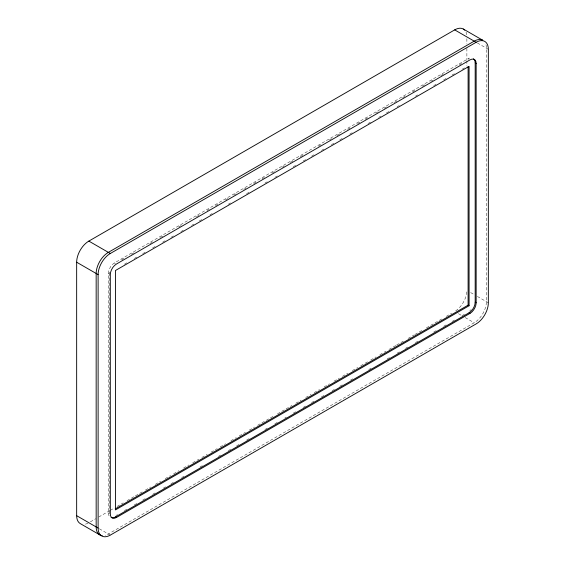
<?xml version="1.0" encoding="UTF-8"?>
<svg xmlns="http://www.w3.org/2000/svg" width="565" height="565" viewBox="0 0 565 565"><rect width="100%" height="100%" fill="white"/><g stroke="black" fill="none" stroke-linecap="round" stroke-linejoin="round"><path stroke-width="0.42" stroke-dasharray="2.83 2.12" d="M109.179 515.916A8.623 4.979 -60 0 1 108.36 512.865L108.36 273.488A8.623 4.979 -60 0 1 114.455 262.923L468.103 58.753A8.623 4.979 -60 0 1 469.685 58.082M121.546 259.964L124.597 258.198M131.476 254.229L134.526 252.463M149.803 243.642L152.861 241.884M160.495 237.47L162.791 236.149M178.83 226.89L181.118 225.562M196.394 216.741L199.452 214.982M207.094 210.568L209.382 209.248M215.491 205.716L217.786 204.396M225.421 199.989L228.479 198.223M233.825 195.137L236.114 193.816M243.755 189.402L246.806 187.637M253.685 183.667L256.736 181.909M262.082 178.822L264.378 177.495M272.012 173.088L275.07 171.322M281.942 167.353L285 165.587M290.346 162.501L293.405 160.743M300.276 156.773L303.334 155.008M318.611 146.187L321.662 144.421M329.303 140.014L331.591 138.693M336.938 135.6L339.996 133.841M347.63 129.427L349.926 128.107M357.56 123.7L359.856 122.372M365.202 119.286L368.253 117.52M375.895 113.113L378.183 111.792M384.292 108.261L386.587 106.94M394.222 102.526L397.28 100.768M402.626 97.681L404.921 96.354M412.556 91.947L414.851 90.626M422.486 86.212L425.544 84.446M430.89 81.36L433.178 80.039M440.82 75.632L443.871 73.867M459.147 65.046L462.205 63.28M124.385 264.236L127.443 262.471M134.315 258.502L137.373 256.736M142.719 253.65L145.777 251.884M152.649 247.915L155.7 246.156M162.579 242.187L165.63 240.422M170.976 237.335L174.034 235.57M180.906 231.601L183.964 229.835M191.606 225.428L193.894 224.107M199.24 221.014L202.298 219.255M209.933 214.841L212.228 213.521M228.267 204.262L230.555 202.934M246.594 193.675L248.89 192.354M264.929 183.095L267.217 181.768M274.858 177.361L277.916 175.595M293.193 166.774L296.244 165.015M303.123 161.046L306.173 159.281M311.52 156.194L314.578 154.429M321.45 150.459L324.508 148.694M331.38 144.725L334.438 142.966M339.784 139.873L342.835 138.114M349.714 134.145L352.765 132.38M368.041 123.558L371.099 121.793M378.734 117.386L381.029 116.065M386.375 112.979L389.433 111.213M397.068 106.799L399.363 105.478M415.402 96.22L417.69 94.899M433.729 85.633L436.025 84.312M443.659 79.905L446.717 78.14M452.064 75.053L454.352 73.725M461.993 69.318L465.044 67.553M90.379 521.841L95.725 518.755M98.776 516.989L109.469 510.817M110.232 510.379L114.052 508.175M117.11 506.409L123.219 502.885M127.033 500.675L134.675 496.268M135.438 495.83L142.309 491.861M145.367 490.095L150.714 487.009M155.297 484.36L160.644 481.274M165.227 478.633L170.574 475.546M173.625 473.781L178.971 470.694M183.554 468.046L188.901 464.96M192.722 462.756L198.831 459.225M201.882 457.466L207.228 454.38M211.049 452.17L217.158 448.645M220.216 446.88L225.562 443.793M230.908 440.707L236.255 437.621M239.306 435.855L245.422 432.331M249.236 430.127L254.582 427.041M257.64 425.276L273.679 416.017M277.5 413.813L292.006 405.43M295.827 403.226L301.173 400.14M305.757 397.492L311.103 394.405M314.154 392.647L319.5 389.56M324.084 386.912L329.43 383.826M334.014 381.177L339.36 378.091M342.418 376.332L347.765 373.239M352.348 370.598L357.694 367.511M360.745 365.746L367.617 361.777M370.675 360.011L376.022 356.925M379.842 354.721L385.952 351.197M389.002 349.431L395.881 345.462M396.644 345.024L405.041 340.172M408.1 338.407L414.209 334.883M414.971 334.438L423.376 329.586M426.427 327.827L442.466 318.561M446.286 316.358L451.633 313.271M115.987 515.506L117.513 514.623M124.385 510.654L127.443 508.888M134.315 504.919L137.373 503.161M142.719 500.074L145.777 498.309M152.649 494.34L155.7 492.574M163.342 488.167L165.63 486.839M170.976 483.753L174.034 481.994M181.676 477.58L183.964 476.26M200.003 467.001L202.298 465.673M218.337 456.414L220.625 455.093M228.267 450.679L231.318 448.921M236.664 445.827L238.96 444.507M246.594 440.1L249.652 438.334M264.929 429.513L267.987 427.747M274.858 423.778L277.916 422.02M284.788 418.051L286.314 417.168M293.193 413.199L296.244 411.433M303.123 407.464L306.173 405.698M311.52 402.612L314.578 400.853M321.45 396.884L324.508 395.119M332.142 390.705L334.438 389.384M339.784 386.298L342.835 384.532M350.477 380.125L352.765 378.804M368.804 369.538L371.099 368.218M387.138 358.959L389.433 357.631M397.068 353.224L399.363 351.903M405.472 348.372L407.761 347.051M415.402 342.644L418.453 340.879M433.729 332.058L436.787 330.292M443.659 326.323L446.717 324.557M452.064 321.471L455.122 319.712M461.993 315.743L465.044 313.978M485.978 44.783A17.247 9.958 -60 0 1 486.394 48.187L486.394 301.654A17.247 9.958 -60 0 1 474.197 322.77L108.36 533.989A17.247 9.958 -60 0 1 105.203 535.33M477.39 42.989L488.344 49.317M468.103 58.753L469.077 59.311M470.638 292.557L473.639 294.287M477.39 296.456L488.344 302.776M458.441 313.674L462.191 315.842M465.193 317.572L474.197 322.77M114.455 262.923L115.43 263.488M108.36 273.488L109.335 274.046L109.335 513.43A8.623 4.979 -60 0 0 109.546 515.132M108.36 512.865L109.335 513.43M99.355 528.791L110.309 535.119M466.881 38.681L466.881 43.964M466.881 48.364L466.881 59.805M466.881 60.688L466.881 65.964M466.817 291.893A17.247 9.958 -60 0 1 454.691 311.506M88.055 523.155A17.247 9.958 -60 0 1 84.185 524.348M465.956 32.071A17.247 9.958 -60 0 1 466.782 35.15M471.154 309.507A8.623 4.979 -60 0 1 469.685 311.061M109.335 274.046A8.623 4.979 -60 0 1 109.546 272.104"/><path stroke-width="0.85" d="M99.737 534.843L80.223 523.578A17.247 9.958 -60 0 1 76.656 515.683L76.656 262.224A17.247 9.958 -60 0 1 88.846 241.1L454.691 29.881A17.247 9.958 -60 0 1 464.677 30.122M98.119 528.077L98.119 274.611A17.247 9.958 -60 0 1 110.309 253.494L476.154 42.276A17.247 9.958 -60 0 1 488.344 49.317L488.344 302.776A17.247 9.958 -60 0 1 476.154 323.9L110.309 535.119A17.247 9.958 -60 0 1 98.119 528.077L76.656 515.683M115.225 508.91L468.103 305.171L469.077 305.736L469.077 66.352L115.43 270.529L115.43 509.913L469.077 305.736M111.121 517.378A8.623 4.979 -60 0 0 115.43 516.954L469.077 312.777A8.623 4.979 -60 0 0 475.179 302.219L475.179 62.835A8.623 4.979 -60 0 0 473.392 58.887M116.411 517.512L470.052 313.342A8.623 4.979 -60 0 0 476.154 302.776L476.154 63.4A8.623 4.979 -60 0 0 470.052 59.876L116.411 264.053A8.623 4.979 -60 0 0 110.309 274.611L110.309 513.995A8.623 4.979 -60 0 0 116.411 517.512L115.43 516.954M463.314 29.027L482.821 40.292A17.247 9.958 -60 0 0 474.197 41.146L108.36 252.364A17.247 9.958 -60 0 0 96.163 273.488L96.163 526.947A17.247 9.958 -60 0 0 102.265 535.62M454.691 29.881L476.154 42.276M475.179 62.835L476.154 63.4M475.179 302.219L476.154 302.776M469.077 312.777L470.052 313.342M88.846 241.1L110.309 253.494M76.656 262.224L98.119 274.611M468.103 66.67L468.103 305.171"/></g></svg>
